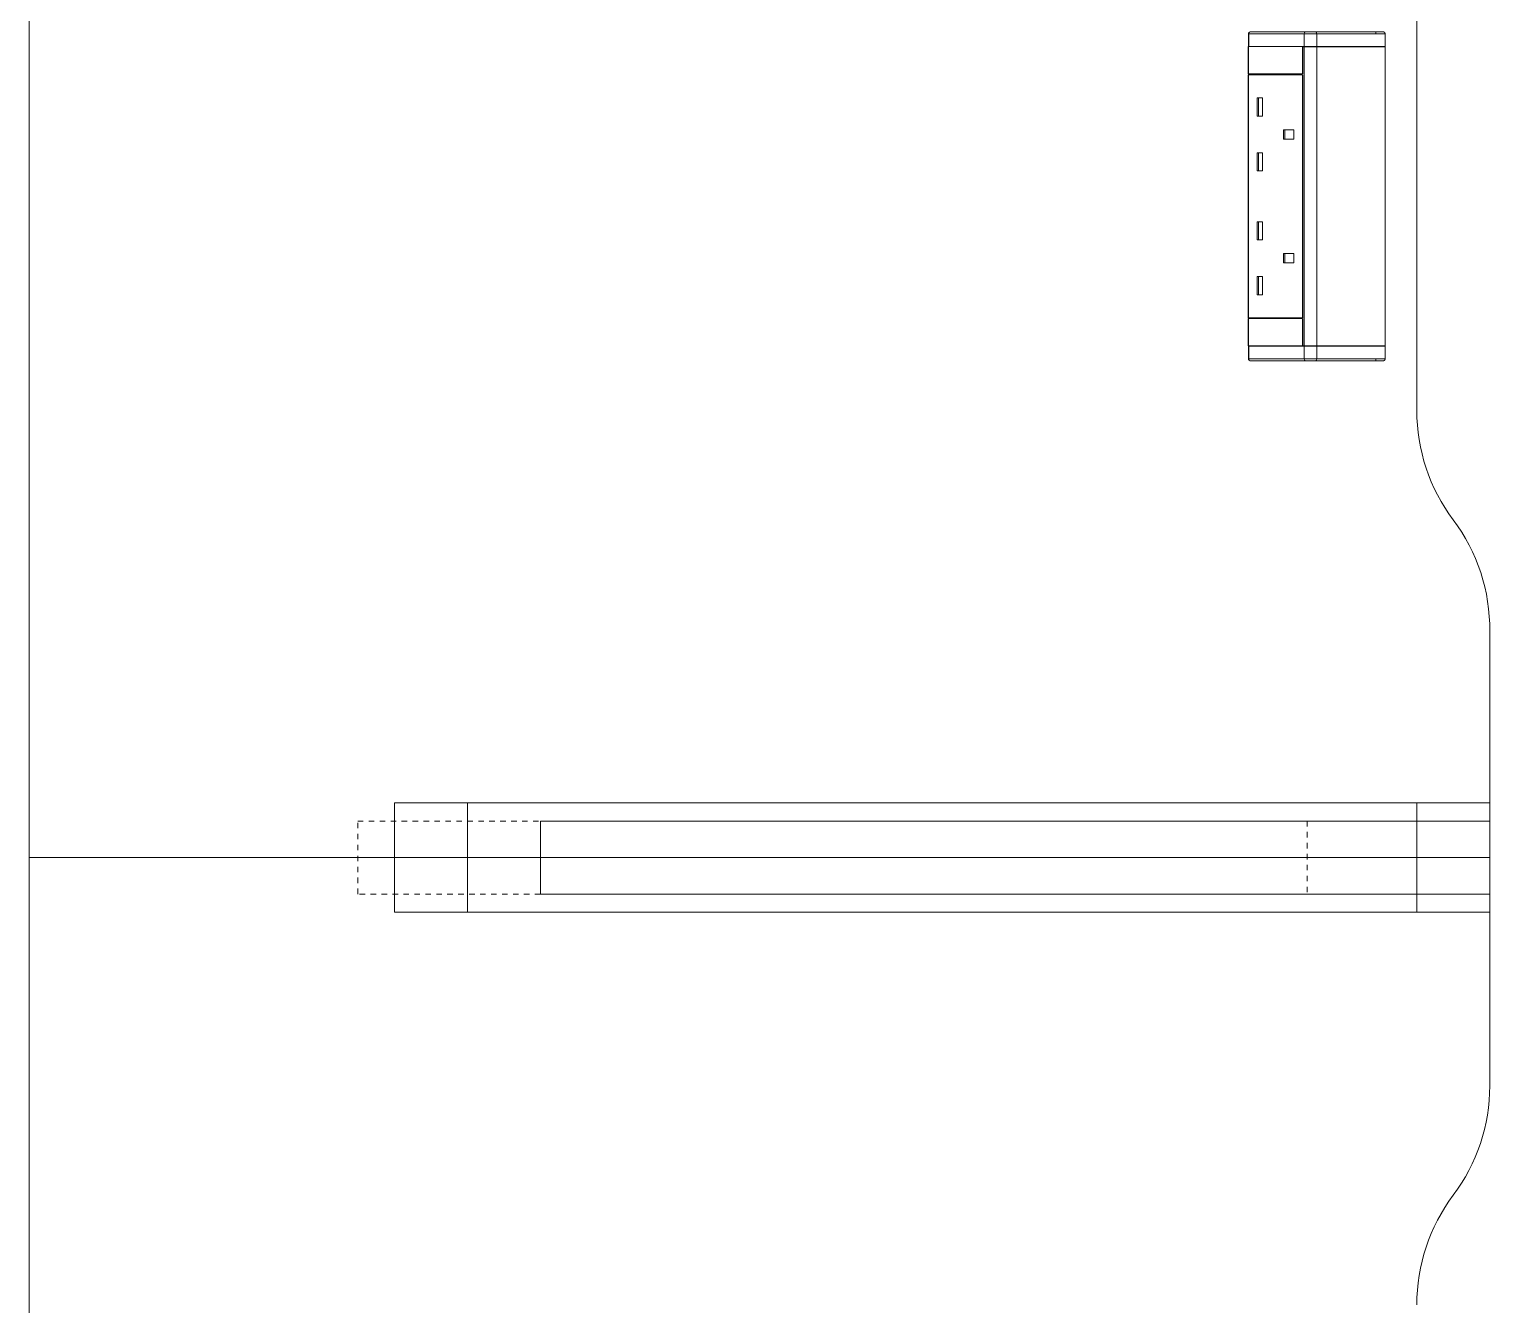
# Model space of a CAD drawing. Header units: millimetres. Extents: x 155920 to 295199, y -4084 to 97293.
# Drawn here: x 188577 to 189377, y 32377 to 33075 of the extents above; entities that cross this region are included whole.
import ezdxf

# ---------------------------------------------------------------- set-up
doc = ezdxf.new("R2010")
doc.units = ezdxf.units.MM
doc.header["$MEASUREMENT"] = 0
doc.linetypes.add('Dash', pattern=[6, 3, -3])
doc.layers.add('I-FURN', color=8, linetype='CONTINUOUS', lineweight=9)
doc.layers.add('I-FURN-HDLN', color=8, linetype='Dash', lineweight=9)

msp = doc.modelspace()

# ---------------------------------------------------------------- linework, layer by layer
at = {"layer": 'I-FURN'}
for p, q in [((188576.61, 34221.57), (188576.61, 32621.57)), ((188576.61, 32621.57), (188576.61, 34221.57)), ((189336.61, 32866.57), (189336.61, 33976.57)), ((189336.61, 33976.57), (189336.61, 32866.57)), ((189244.44, 33072.85), (189244.44, 33065.85)), ((189244.44, 33072.85), (189244.62, 33072.85)), ((189244.44, 33072.85), (189244.44, 33065.85)), ((189244.44, 33065.85), (189244.44, 33072.85)), ((189244.62, 33072.85), (189274.9, 33072.85)), ((189244.62, 33072.85), (189244.62, 33065.85)), ((189244.77, 33073.59), (189244.8, 33073.62)), ((189275.72, 33073.85), (189245.44, 33073.85)), ((189275.72, 33073.85), (189245.44, 33073.85)), ((189274.9, 33072.85), (189281.82, 33072.85)), ((189274.9, 33072.85), (189274.9, 33065.85)), ((189275.72, 33073.85), (189314.29, 33073.85)), ((189281.26, 33073.85), (189275.72, 33073.85)), ((189318.28, 33073.85), (189281.26, 33073.85)), ((189281.82, 33072.85), (189319.28, 33072.85)), ((189281.82, 33072.85), (189281.82, 33065.85)), ((189314.29, 33073.85), (189314.29, 33072.85)), ((189314.29, 33073.85), (189318.28, 33073.85)), ((189319.28, 33072.85), (189319.28, 33065.85)), ((189319.29, 33065.85), (189319.29, 33072.85)), ((189244.24, 33050.79), (189244.24, 33065.79)), ((189244.24, 33065.79), (189274.07, 33065.79)), ((189244.44, 33065.85), (189244.62, 33065.85)), ((189244.44, 33065.75), (189244.44, 32901.85)), ((189244.62, 33065.85), (189274.9, 33065.85)), ((189274.07, 33065.79), (189274.07, 33050.79)), ((189274.27, 33050.79), (189274.27, 33065.75)), ((189274.27, 33065.75), (189274.9, 33065.75)), ((189274.9, 33065.85), (189281.82, 33065.85)), ((189281.82, 33065.75), (189274.9, 33065.75)), ((189274.9, 33065.75), (189274.9, 32901.85)), ((189281.82, 33065.85), (189319.28, 33065.85)), ((189319.28, 33065.75), (189281.82, 33065.75)), ((189281.82, 33065.75), (189281.82, 32901.85)), ((189319.28, 33065.75), (189319.28, 32901.85)), ((189319.29, 32901.85), (189319.29, 33065.75)), ((189274.07, 33050.79), (189244.24, 33050.79)), ((189244.24, 33050.29), (189274.07, 33050.29)), ((189244.24, 32917.29), (189244.24, 33050.29)), ((189244.62, 33050.29), (189244.62, 33050.79)), ((189274.07, 33050.29), (189274.07, 32917.29)), ((189274.27, 32917.29), (189274.27, 33050.29)), ((189249.27, 33037.68), (189249.27, 33027.68)), ((189249.27, 33037.68), (189252.14, 33037.68)), ((189250.01, 33037.68), (189250.01, 33027.68)), ((189252.14, 33037.68), (189252.14, 33027.68)), ((189249.27, 33027.68), (189252.14, 33027.68)), ((189263.61, 33020.18), (189263.61, 33015.18)), ((189269.34, 33020.18), (189263.61, 33020.18)), ((189264.35, 33020.18), (189264.35, 33015.18)), ((189269.34, 33015.18), (189269.34, 33020.18)), ((189263.61, 33015.18), (189269.34, 33015.18)), ((189249.27, 33007.68), (189249.27, 32997.68)), ((189249.27, 33007.68), (189252.14, 33007.68)), ((189250.01, 33007.68), (189250.01, 32997.68)), ((189252.14, 33007.68), (189252.14, 32997.68)), ((189249.27, 32997.68), (189252.14, 32997.68)), ((189249.27, 32969.89), (189249.27, 32959.89)), ((189249.27, 32969.89), (189252.14, 32969.89)), ((189250.01, 32969.89), (189250.01, 32959.89)), ((189252.14, 32969.89), (189252.14, 32959.89)), ((189249.27, 32959.89), (189252.14, 32959.89)), ((189263.61, 32952.39), (189263.61, 32947.39)), ((189263.61, 32952.39), (189269.34, 32952.39)), ((189264.35, 32952.39), (189264.35, 32947.39)), ((189269.34, 32952.39), (189269.34, 32947.39)), ((189263.61, 32947.39), (189269.34, 32947.39)), ((189249.27, 32939.89), (189249.27, 32929.89)), ((189249.27, 32939.89), (189252.14, 32939.89)), ((189250.01, 32939.89), (189250.01, 32929.89)), ((189252.14, 32939.89), (189252.14, 32929.89)), ((189249.27, 32929.89), (189252.14, 32929.89)), ((189244.24, 32917.29), (189274.07, 32917.29)), ((189244.24, 32916.79), (189274.07, 32916.79)), ((189244.24, 32901.79), (189244.24, 32916.79)), ((189244.62, 32916.79), (189244.62, 32917.29)), ((189274.07, 32916.79), (189274.07, 32901.79)), ((189274.27, 32901.85), (189274.27, 32916.79)), ((189274.07, 32901.79), (189244.24, 32901.79)), ((189244.44, 32901.73), (189244.44, 32894.73)), ((189244.62, 32901.73), (189244.44, 32901.73)), ((189244.44, 32901.73), (189244.44, 32894.73)), ((189244.44, 32901.73), (189244.44, 32894.73)), ((189244.62, 32894.73), (189244.62, 32901.73)), ((189274.9, 32901.73), (189244.62, 32901.73)), ((189274.07, 32901.79), (189276.53, 32901.79)), ((189274.9, 32901.85), (189274.27, 32901.85)), ((189274.9, 32901.85), (189281.82, 32901.85)), ((189274.9, 32894.73), (189274.9, 32901.73)), ((189281.82, 32901.73), (189274.9, 32901.73)), ((189281.82, 32901.85), (189319.28, 32901.85)), ((189281.82, 32894.73), (189281.82, 32901.73)), ((189319.28, 32901.73), (189281.82, 32901.73)), ((189319.28, 32894.73), (189319.28, 32901.73)), ((189319.29, 32894.73), (189319.29, 32901.73)), ((189244.62, 32894.73), (189244.44, 32894.73)), ((189274.9, 32894.73), (189244.62, 32894.73)), ((189244.81, 32893.95), (189244.78, 32893.97)), ((189245.44, 32893.73), (189275.72, 32893.73)), ((189245.44, 32893.73), (189275.72, 32893.73)), ((189281.82, 32894.73), (189274.9, 32894.73)), ((189314.29, 32893.73), (189275.72, 32893.73)), ((189275.72, 32893.73), (189281.26, 32893.73)), ((189281.26, 32893.73), (189318.28, 32893.73)), ((189319.28, 32894.73), (189281.82, 32894.73)), ((189314.29, 32894.73), (189314.29, 32893.73)), ((189318.28, 32893.73), (189314.29, 32893.73)), ((189318.28, 32893.73), (189318.29, 32893.73)), ((189376.61, 32621.57), (189376.61, 32745.46)), ((189376.61, 32745.46), (189376.61, 32621.57)), ((188776.61, 32651.57), (189376.61, 32651.57)), ((188816.61, 32651.57), (188776.61, 32651.57)), ((188776.61, 32651.57), (188776.61, 32591.57)), ((188776.61, 32591.57), (188776.61, 32651.57)), ((189336.61, 32651.57), (188816.61, 32651.57)), ((188816.61, 32651.57), (188816.61, 32591.57)), ((188816.61, 32651.57), (188816.61, 32591.57)), ((189376.61, 32651.57), (189336.61, 32651.57)), ((189336.61, 32651.57), (189336.61, 32591.57)), ((189336.61, 32651.57), (189336.61, 32641.57)), ((189376.61, 32651.57), (189376.61, 32641.57)), ((189376.61, 32651.57), (189376.61, 32591.57)), ((188856.61, 32641.57), (188856.61, 32601.57)), ((189376.61, 32641.57), (188856.61, 32641.57)), ((189376.61, 32601.57), (189376.61, 32641.57)), ((189376.61, 32621.57), (188576.61, 32621.57)), ((188576.61, 32621.57), (188576.61, 31021.57)), ((188576.61, 31021.57), (188576.61, 32621.57)), ((188576.61, 32621.57), (189376.61, 32621.57)), ((188576.61, 32621.57), (189376.61, 32621.57)), ((189376.61, 32621.57), (188576.61, 32621.57)), ((189376.61, 32496.57), (189376.61, 32621.57)), ((189376.61, 32621.57), (189376.61, 32496.57)), ((188856.61, 32601.57), (189376.61, 32601.57)), ((189336.61, 32601.57), (189336.61, 32591.57)), ((189376.61, 32601.57), (189376.61, 32591.57)), ((188776.61, 32591.57), (188816.61, 32591.57)), ((189376.61, 32591.57), (188776.61, 32591.57)), ((188816.61, 32591.57), (189336.61, 32591.57)), ((189336.61, 32591.57), (189376.61, 32591.57))]:
    msp.add_line(p, q, dxfattribs=at)
at = {"layer": 'I-FURN', "flags": 128}
for points in [[(189244.44, 33072.85), (189244.44, 33072.89), (189244.45, 33072.93), (189244.45, 33072.97), (189244.45, 33073.01), (189244.46, 33073.05), (189244.47, 33073.08), (189244.48, 33073.12), (189244.49, 33073.16), (189244.51, 33073.2), (189244.52, 33073.24), (189244.54, 33073.27), (189244.55, 33073.31), (189244.57, 33073.34)], [(189281.26, 33073.85), (189281.12, 33073.85), (189280.99, 33073.85), (189280.84, 33073.85), (189280.7, 33073.85), (189280.56, 33073.85), (189280.41, 33073.85), (189280.26, 33073.85), (189280.1, 33073.85), (189279.95, 33073.85), (189279.79, 33073.85), (189279.64, 33073.85), (189279.48, 33073.85), (189279.32, 33073.85), (189279.16, 33073.85), (189279, 33073.85), (189278.84, 33073.85), (189278.68, 33073.85), (189278.52, 33073.85), (189278.36, 33073.85), (189278.2, 33073.85), (189278.05, 33073.85), (189277.89, 33073.85), (189277.74, 33073.85), (189277.59, 33073.85), (189277.44, 33073.85), (189277.29, 33073.85), (189277.15, 33073.85), (189277.01, 33073.85), (189276.87, 33073.85), (189276.74, 33073.85), (189276.61, 33073.85), (189276.48, 33073.85), (189276.36, 33073.85), (189276.24, 33073.85), (189276.13, 33073.85), (189276.02, 33073.85), (189275.91, 33073.85), (189275.82, 33073.85), (189275.72, 33073.85)], [(189318.28, 33073.85), (189318, 33073.85), (189317.59, 33073.85), (189317.04, 33073.85), (189316.36, 33073.85), (189315.54, 33073.85), (189314.59, 33073.85), (189313.51, 33073.85), (189312.3, 33073.85), (189310.97, 33073.85), (189309.51, 33073.85), (189307.93, 33073.85), (189306.22, 33073.85), (189304.4, 33073.85), (189302.47, 33073.85), (189300.43, 33073.85), (189298.28, 33073.85), (189296.02, 33073.85), (189293.66, 33073.85), (189291.21, 33073.85), (189288.66, 33073.85), (189286.02, 33073.85), (189283.3, 33073.85), (189281.26, 33073.85)], [(189314.29, 33073.85), (189314.45, 33073.85), (189314.61, 33073.85), (189314.77, 33073.85), (189314.93, 33073.85), (189315.08, 33073.85), (189315.24, 33073.85), (189315.39, 33073.85), (189315.55, 33073.85), (189315.7, 33073.85), (189315.85, 33073.85), (189315.99, 33073.85), (189316.14, 33073.85), (189316.28, 33073.85), (189316.41, 33073.85), (189316.55, 33073.85), (189316.68, 33073.85), (189316.8, 33073.85), (189316.93, 33073.85), (189317.04, 33073.85), (189317.16, 33073.85), (189317.27, 33073.85), (189317.37, 33073.85), (189317.47, 33073.85), (189317.57, 33073.85), (189317.65, 33073.85), (189317.74, 33073.85), (189317.82, 33073.85), (189317.89, 33073.85), (189317.96, 33073.85), (189318.02, 33073.85), (189318.07, 33073.85), (189318.12, 33073.85), (189318.16, 33073.85), (189318.2, 33073.85), (189318.23, 33073.85), (189318.25, 33073.85), (189318.27, 33073.85), (189318.28, 33073.85), (189318.29, 33073.85)], [(189318.29, 33073.85), (189318.29, 33073.85), (189318.28, 33073.85)], [(189318.29, 33073.85), (189318.33, 33073.85), (189318.37, 33073.84), (189318.41, 33073.84), (189318.45, 33073.83), (189318.49, 33073.83), (189318.53, 33073.82), (189318.56, 33073.81), (189318.6, 33073.8), (189318.64, 33073.78), (189318.68, 33073.77), (189318.71, 33073.75), (189318.75, 33073.73), (189318.79, 33073.71), (189318.82, 33073.69), (189318.85, 33073.67), (189318.89, 33073.65), (189318.92, 33073.62), (189318.95, 33073.6), (189318.98, 33073.57), (189319.01, 33073.54), (189319.03, 33073.51), (189319.06, 33073.48), (189319.08, 33073.45), (189319.11, 33073.42), (189319.13, 33073.39), (189319.15, 33073.35), (189319.17, 33073.32), (189319.19, 33073.28), (189319.21, 33073.25), (189319.22, 33073.21), (189319.23, 33073.17), (189319.25, 33073.13), (189319.26, 33073.1), (189319.27, 33073.06), (189319.27, 33073.02), (189319.28, 33072.98), (189319.28, 33072.94), (189319.29, 33072.9), (189319.29, 33072.86), (189319.29, 33072.85)], [(189244.58, 32894.22), (189244.56, 32894.25), (189244.54, 32894.29), (189244.53, 32894.33), (189244.51, 32894.36), (189244.5, 32894.4), (189244.48, 32894.44), (189244.47, 32894.48), (189244.46, 32894.52), (189244.46, 32894.56), (189244.45, 32894.59), (189244.45, 32894.63), (189244.44, 32894.67), (189244.44, 32894.71), (189244.44, 32894.73)], [(189275.72, 32893.73), (189275.82, 32893.73), (189275.91, 32893.73), (189276.02, 32893.73), (189276.13, 32893.73), (189276.24, 32893.73), (189276.36, 32893.73), (189276.48, 32893.73), (189276.61, 32893.73), (189276.74, 32893.73), (189276.87, 32893.73), (189277.01, 32893.73), (189277.15, 32893.73), (189277.29, 32893.73), (189277.44, 32893.73), (189277.59, 32893.73), (189277.74, 32893.73), (189277.89, 32893.73), (189278.05, 32893.73), (189278.2, 32893.73), (189278.36, 32893.73), (189278.52, 32893.73), (189278.68, 32893.73), (189278.84, 32893.73), (189279, 32893.73), (189279.16, 32893.73), (189279.32, 32893.73), (189279.48, 32893.73), (189279.64, 32893.73), (189279.79, 32893.73), (189279.95, 32893.73), (189280.1, 32893.73), (189280.26, 32893.73), (189280.41, 32893.73), (189280.56, 32893.73), (189280.7, 32893.73), (189280.85, 32893.73), (189280.99, 32893.73), (189281.12, 32893.73), (189281.26, 32893.73)], [(189281.26, 32893.73), (189284.04, 32893.73), (189286.74, 32893.73), (189289.35, 32893.73), (189291.87, 32893.73), (189294.3, 32893.73), (189296.63, 32893.73), (189298.86, 32893.73), (189300.98, 32893.73), (189303, 32893.73), (189304.9, 32893.73), (189306.69, 32893.73), (189308.36, 32893.73), (189309.91, 32893.73), (189311.34, 32893.73), (189312.64, 32893.73), (189313.81, 32893.73), (189314.86, 32893.73), (189315.77, 32893.73), (189316.55, 32893.73), (189317.2, 32893.73), (189317.71, 32893.73), (189318.09, 32893.73), (189318.28, 32893.73)], [(189318.29, 32893.73), (189318.29, 32893.73), (189318.28, 32893.73), (189318.26, 32893.73), (189318.24, 32893.73), (189318.21, 32893.73), (189318.17, 32893.73), (189318.13, 32893.73), (189318.09, 32893.73), (189318.03, 32893.73), (189317.97, 32893.73), (189317.91, 32893.73), (189317.84, 32893.73), (189317.76, 32893.73), (189317.68, 32893.73), (189317.59, 32893.73), (189317.5, 32893.73), (189317.4, 32893.73), (189317.3, 32893.73), (189317.19, 32893.73), (189317.08, 32893.73), (189316.96, 32893.73), (189316.84, 32893.73), (189316.71, 32893.73), (189316.58, 32893.73), (189316.45, 32893.73), (189316.31, 32893.73), (189316.17, 32893.73), (189316.03, 32893.73), (189315.89, 32893.73), (189315.74, 32893.73), (189315.59, 32893.73), (189315.44, 32893.73), (189315.28, 32893.73), (189315.13, 32893.73), (189314.97, 32893.73), (189314.81, 32893.73), (189314.65, 32893.73), (189314.49, 32893.73), (189314.33, 32893.73), (189314.29, 32893.73)], [(189319.29, 32894.73), (189319.29, 32894.69), (189319.29, 32894.65), (189319.28, 32894.61), (189319.28, 32894.57), (189319.27, 32894.53), (189319.26, 32894.49), (189319.25, 32894.45), (189319.24, 32894.41), (189319.22, 32894.37), (189319.21, 32894.34), (189319.19, 32894.3), (189319.18, 32894.26), (189319.16, 32894.23), (189319.14, 32894.19), (189319.11, 32894.16), (189319.09, 32894.13), (189319.07, 32894.1), (189319.04, 32894.07), (189319.01, 32894.04), (189318.98, 32894.01), (189318.96, 32893.98), (189318.93, 32893.95), (189318.89, 32893.93), (189318.86, 32893.91), (189318.83, 32893.88), (189318.79, 32893.86), (189318.76, 32893.84), (189318.72, 32893.83), (189318.69, 32893.81), (189318.65, 32893.79), (189318.61, 32893.78), (189318.57, 32893.77), (189318.54, 32893.76), (189318.5, 32893.75), (189318.46, 32893.74), (189318.42, 32893.73), (189318.38, 32893.73), (189318.34, 32893.73), (189318.3, 32893.73), (189318.29, 32893.73)]]:
    msp.add_lwpolyline(points, dxfattribs=at)
at = {"layer": 'I-FURN'}
for centre, radius, start, end in [((189436.61, 32866.57), 100, 180, 216.8699), ((189436.61, 32866.57), 100, 180, 216.8699), ((189276.59, 32746.56), 100.03, 359.37439, 36.8699), ((189276.59, 32746.56), 100.03, 359.37439, 36.8699), ((189276.61, 32496.57), 100, 323.1301, 0), ((189276.61, 32496.57), 100, 323.1301, 0), ((189436.61, 32376.57), 100, 143.1301, 180), ((189436.61, 32376.57), 100, 143.1301, 180)]:
    msp.add_arc(centre, radius, start, end, dxfattribs=at)
for centre, major_axis, ratio, start_param, end_param in [((189245.44, 33072.85), (0, 1), 0.819152, 0, 1.570796), ((189275.72, 33072.85), (0, -1), 0.819152, 3.141593, 4.712389), ((189281.26, 33072.85), (0, -1), 0.56467, 1.570796, 3.141593), ((189318.28, 33072.85), (0, -1), 0.998113, 1.570796, 3.141593), ((189245.44, 32894.73), (0, -1), 0.819152, 4.712389, 6.283185), ((189275.72, 32894.73), (0, -1), 0.819152, 4.712389, 6.283185), ((189281.26, 32894.73), (0, -1), 0.56467, 0, 1.570796), ((189318.28, 32894.73), (0, -1), 0.998113, 0, 1.570796)]:
    msp.add_ellipse(centre, major_axis=major_axis, ratio=ratio, start_param=start_param, end_param=end_param, dxfattribs=at)
at = {"layer": 'I-FURN-HDLN'}
for p, q in [((188756.61, 32601.57), (188756.61, 32641.57)), ((188756.61, 32641.57), (189276.61, 32641.57)), ((189276.61, 32641.57), (189276.61, 32601.57)), ((189276.61, 32601.57), (188756.61, 32601.57))]:
    msp.add_line(p, q, dxfattribs=at)

doc.saveas('drawing.dxf')
